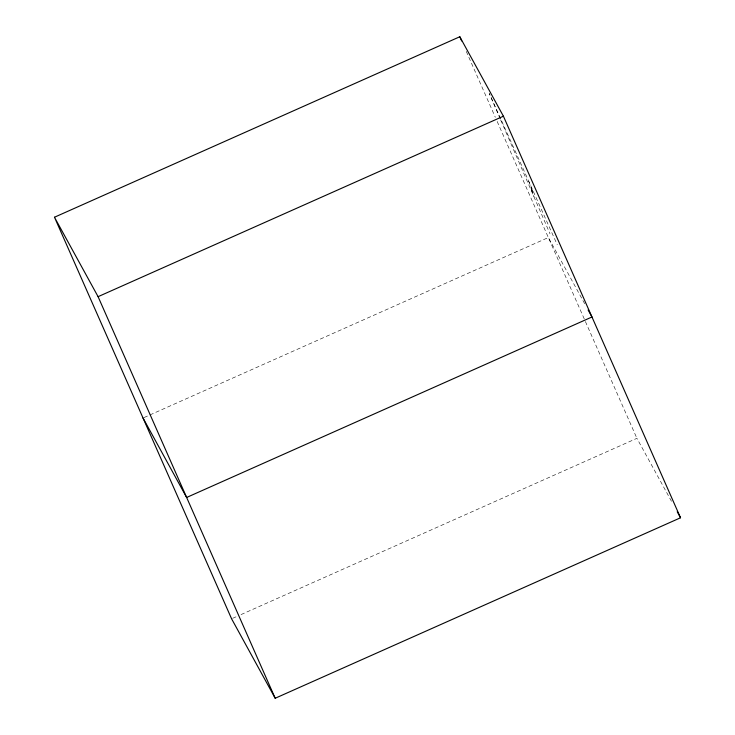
<?xml version="1.0" encoding="UTF-8"?>
<svg xmlns="http://www.w3.org/2000/svg" width="735" height="735" viewBox="0 0 735 735"><rect width="100%" height="100%" fill="white"/><g stroke="black" fill="none" stroke-linecap="round" stroke-linejoin="round"><path stroke-width="0.55" stroke-dasharray="3.67 2.76" d="M144.078 417.544L548.365 237.534L585.345 304.924M232.637 618.328L236.826 616.463M241.016 614.598L636.914 438.326L672.801 503.695M500.186 118.822L489.299 93.483L557.24 244.709M466.266 51.395L495.316 117.269M497.163 121.459L636.914 438.326M500.645 119.878L550.019 233.822M528.64 181.177L533.215 192.561L530.679 187.783L534.023 196.833"/><path stroke-width="1.1" d="M54.473 217.229L459.807 36.75L503.411 116.203L680.527 517.771L275.193 698.25L231.589 618.796L54.473 217.229L98.086 296.674L275.193 698.25M98.086 296.674L503.411 116.203M588.11 309.95L591.969 316.987L186.635 497.466L143.031 418.013M677.22 511.744L680.527 517.771M459.807 36.75L461.654 40.93"/></g></svg>
